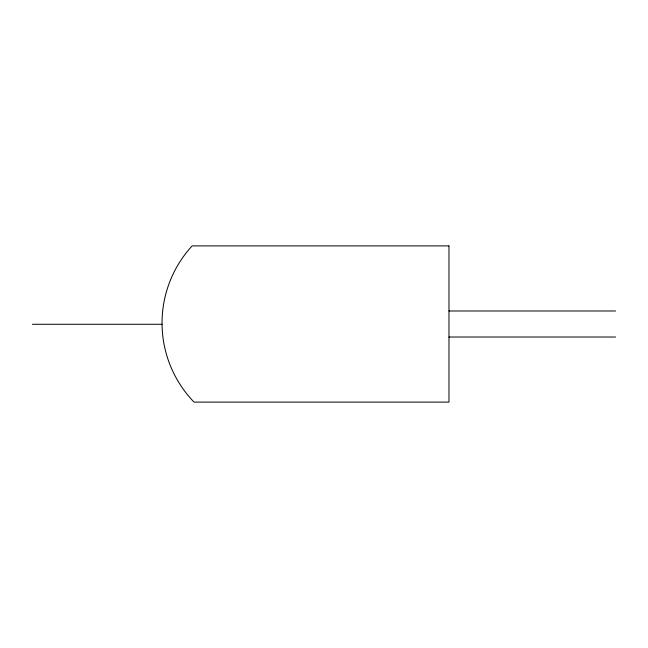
<?xml version="1.0" encoding="UTF-8"?>
<svg xmlns="http://www.w3.org/2000/svg" width="648" height="648" viewBox="0 0 648 648"><rect width="100%" height="100%" fill="white"/><g stroke="black" fill="none" stroke-linecap="round" stroke-linejoin="round"><path stroke-width="0.97" d="M448.975 310.983L615.6 310.983M32.4 324.275L162.041 324.275M448.975 337.025L615.6 337.025M448.975 245.9L192.14 245.9A113.813 113.813 0 0 0 194.036 402.108L448.975 402.108L448.975 245.9"/></g></svg>
